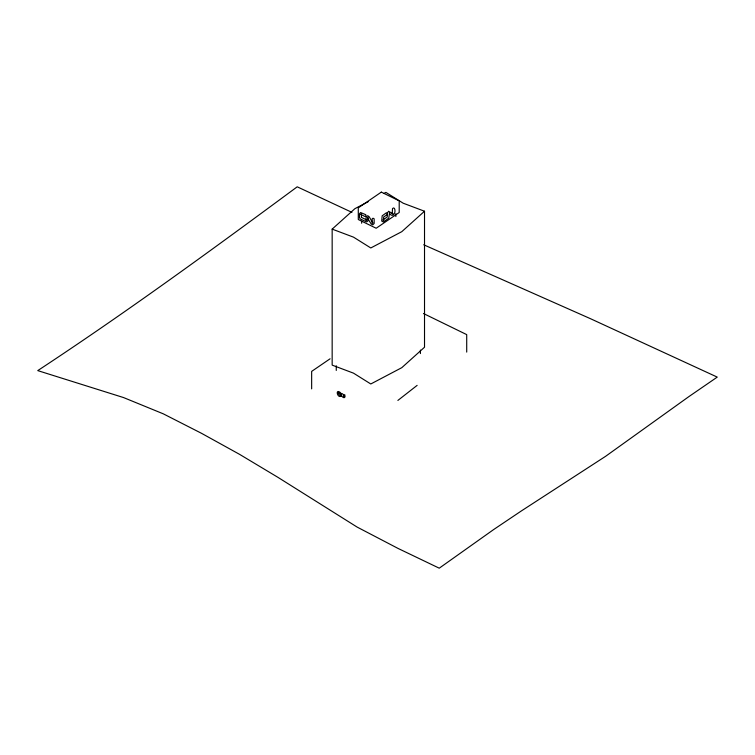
<?xml version="1.0" encoding="UTF-8"?>
<svg xmlns="http://www.w3.org/2000/svg" width="755" height="755" viewBox="0 0 755 755"><rect width="100%" height="100%" fill="white"/><g stroke="black" fill="none" stroke-linecap="round" stroke-linejoin="round"><path stroke-width="1.13" d="M361.4 213.995L361.428 217.346M341.609 395.714C337.664 399.659 334.701 387.787 340.496 392.694L340.08 393.61C335.465 389.948 339.608 395.856 340.59 395.695C339.467 391.401 344.337 393.827 343.959 396.762M389.58 213.08L388.712 218.195L383.351 221.961L381.709 221.092L382.172 215.836L386.409 212.768L387.362 213.231L387.362 214.467L383.625 217.044L383.615 220.564M383.833 193.478L385.899 192.383L403.189 203.208L424.518 211.23L424.518 347.234L401.792 367.676L370.79 383.974L353.5 373.149L332.162 365.127L332.162 229.124L354.888 208.682L368.327 201.623M424.518 211.23L401.792 231.672L370.79 247.961L353.5 237.145L332.162 229.124M397.876 400.433L417.128 385.38M330.077 358.795L311.655 371.384L311.655 388.872M392.26 213.486L392.506 208.597L393.487 207.936L394.431 208.399C396.413 212.051 392.902 218.856 389.344 213.174M361.428 213.835L360.626 214.382L365.024 216.506L365.835 215.958L365.826 214.722L360.597 212.542L359.446 213.797L359.493 217.685L360.305 218.959L366.609 221.923L367.959 220.894L368.053 217.166L367.251 217.723L371.233 224.075L372.762 224.839L374.15 223.508L374.159 218.78L373.008 218.214L372.196 218.761L372.196 223.31L372.961 222.819M366.826 219.998L366.024 220.545L366.1 216.732L367.723 215.703L369.204 216.789L372.574 222.631M382.804 220.035L387.249 216.987L387.324 213.08L388.599 211.268L393.081 213.948L392.138 213.476M344.157 396.856L343.742 397.139L343.77 394.771L344.78 394.78C346.318 399.782 341.147 397.507 341.298 394.223M423.706 244.771L590.523 318.714L717.25 377.104L688.928 396.573L605.604 456.313L521.233 511.022L493.666 529.548L439.24 568.185L398.074 548.441L357.096 527.066L277.897 477.32L239.561 454.34L201.472 433.294L163.297 413.834L123.546 397.564L37.75 370.611C126.34 312.362 211.957 249.801 297.215 186.815L351.943 212.363M423.461 313.514L466.713 334.616L466.713 352.104M366.666 219.95L361.437 217.364M420.422 350.075L420.422 353.566M395.856 213.646L395.856 216.553M361.645 221.3L361.645 223.235M336.258 365.788L336.258 370.45M381.313 192.119L358.285 207.861L358.285 219.516L376.179 228.246L399.206 212.504L399.206 200.849L381.313 192.119"/></g></svg>
